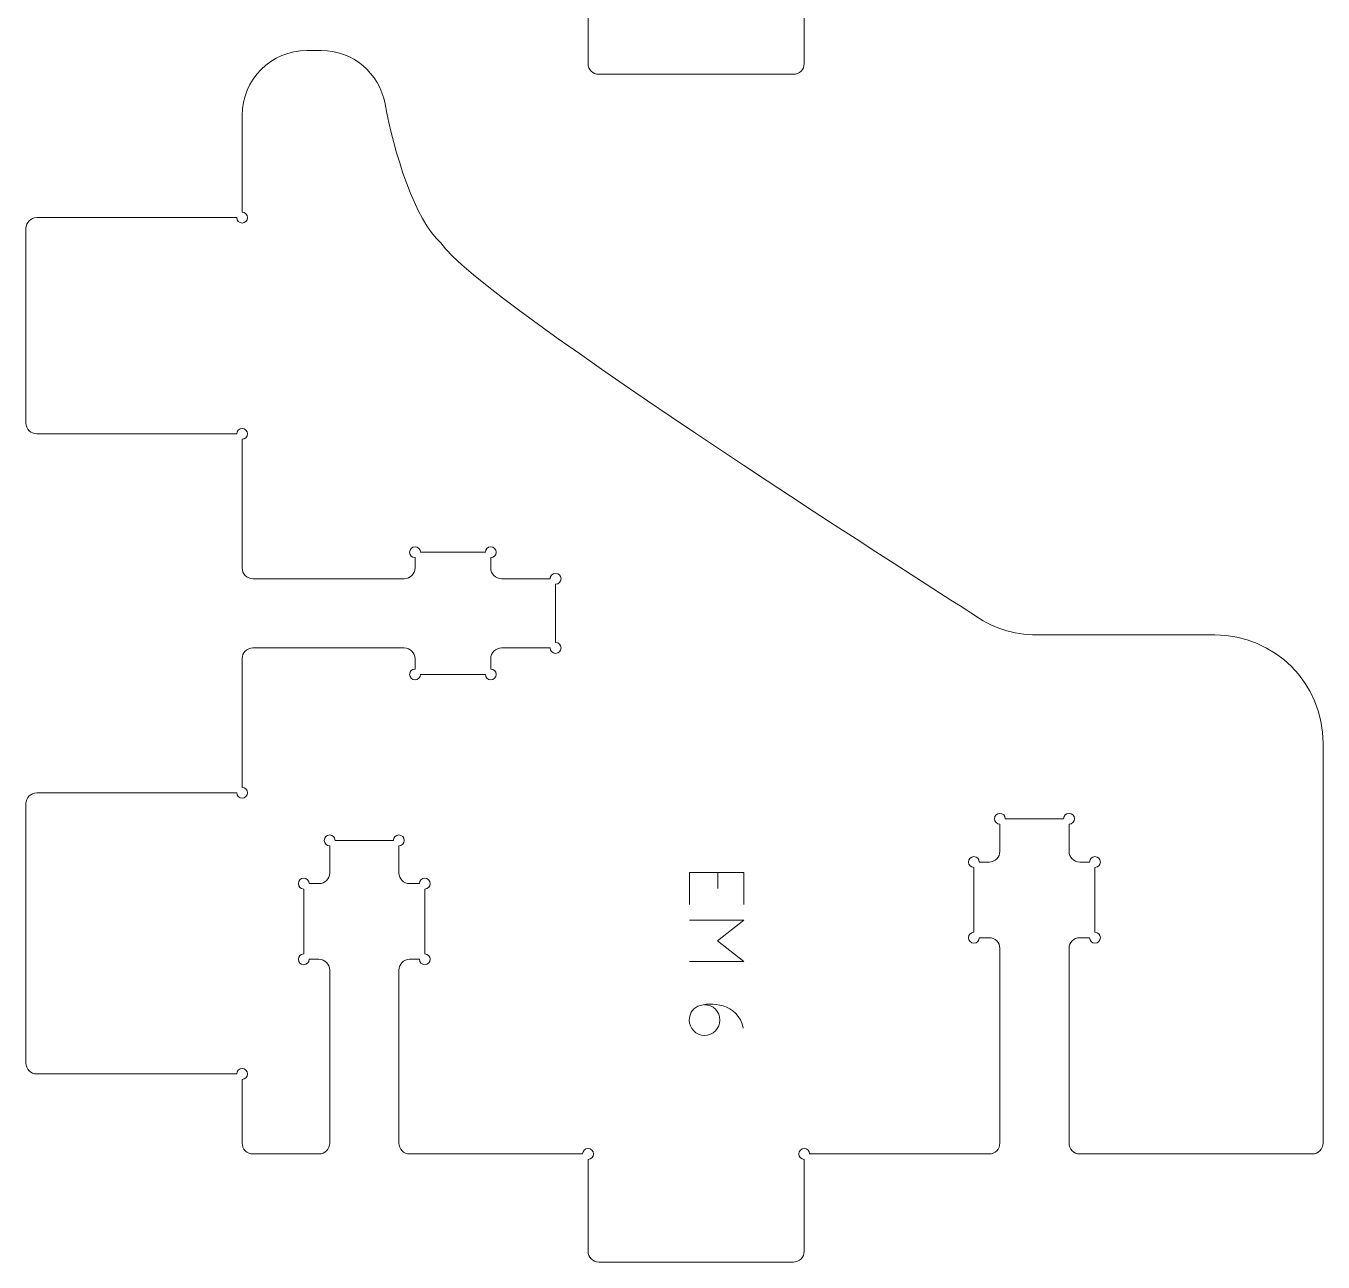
# Model space of a CAD drawing. Header units: inches. Extents: x 2 to 349, y -345 to -5.
# Drawn here: x 270.7 to 330.7, y -341.8 to -284.7 of the extents above; entities that cross this region are included whole.
import ezdxf

# ---------------------------------------------------------------- set-up
doc = ezdxf.new("R2010")
doc.units = ezdxf.units.IN
doc.header["$MEASUREMENT"] = 0
doc.layers.add('exterieur', color=7, linetype='Continuous')
doc.layers.add('gravure', color=7, linetype='Continuous')

# ---------------------------------------------------------------- blocks, each defined once
blk = doc.blocks.new('block 1482')
at = {"layer": 'exterieur', "lineweight": 0}
blk.add_lwpolyline([(306.683, -286.41), (306.683, -282.16)], dxfattribs=at)
blk = doc.blocks.new('block 1483')
at = {"layer": 'exterieur', "lineweight": 0}
blk.add_lwpolyline([(297.184, -286.91), (306.184, -286.91)], dxfattribs=at)
blk = doc.blocks.new('block 1484')
at = {"layer": 'exterieur', "lineweight": 0}
blk.add_lwpolyline([(296.684, -282.16), (296.684, -286.41)], dxfattribs=at)
blk = doc.blocks.new('block 1536')
at = {"layer": 'exterieur', "lineweight": 0}
blk.add_open_spline([(306.184, -286.91), (306.459, -286.91), (306.683, -286.686), (306.683, -286.41)], degree=3, dxfattribs=at)
blk = doc.blocks.new('block 1537')
at = {"layer": 'exterieur', "lineweight": 0}
blk.add_open_spline([(296.684, -286.41), (296.684, -286.686), (296.908, -286.91), (297.184, -286.91)], degree=3, dxfattribs=at)
blk = doc.blocks.new('block 1574')
at = {"layer": 'exterieur', "lineweight": 0}
blk.add_open_spline([(287.294, -288.275), (287.693, -290.487), (288.683, -293.673), (289.873, -294.702)], degree=3, dxfattribs=at)
blk = doc.blocks.new('block 1575')
at = {"layer": 'exterieur', "lineweight": 0}
blk.add_open_spline([(314.462, -311.856), (314.462, -311.856), (291.466, -297.289), (289.873, -294.702)], degree=3, dxfattribs=at)
blk = doc.blocks.new('block 1576')
at = {"layer": 'exterieur', "lineweight": 0}
blk.add_lwpolyline([(325.684, -312.838), (317.438, -312.838)], dxfattribs=at)
blk = doc.blocks.new('block 1577')
at = {"layer": 'exterieur', "lineweight": 0}
blk.add_lwpolyline([(330.684, -336.338), (330.684, -317.838)], dxfattribs=at)
blk = doc.blocks.new('block 1578')
at = {"layer": 'exterieur', "lineweight": 0}
blk.add_lwpolyline([(319.434, -336.838), (330.184, -336.838)], dxfattribs=at)
blk = doc.blocks.new('block 1579')
at = {"layer": 'exterieur', "lineweight": 0}
blk.add_lwpolyline([(318.934, -336.338), (318.934, -327.337)], dxfattribs=at)
blk = doc.blocks.new('block 1580')
at = {"layer": 'exterieur', "lineweight": 0}
blk.add_lwpolyline([(319.434, -326.838), (319.884, -326.838)], dxfattribs=at)
blk = doc.blocks.new('block 1581')
at = {"layer": 'exterieur', "lineweight": 0}
blk.add_lwpolyline([(320.134, -326.588), (320.134, -323.588)], dxfattribs=at)
blk = doc.blocks.new('block 1582')
at = {"layer": 'exterieur', "lineweight": 0}
blk.add_lwpolyline([(319.884, -323.338), (319.434, -323.338)], dxfattribs=at)
blk = doc.blocks.new('block 1583')
at = {"layer": 'exterieur', "lineweight": 0}
blk.add_lwpolyline([(318.934, -322.837), (318.934, -321.588)], dxfattribs=at)
blk = doc.blocks.new('block 1584')
at = {"layer": 'exterieur', "lineweight": 0}
blk.add_lwpolyline([(315.984, -321.337), (318.683, -321.337)], dxfattribs=at)
blk = doc.blocks.new('block 1585')
at = {"layer": 'exterieur', "lineweight": 0}
blk.add_lwpolyline([(315.734, -322.837), (315.734, -321.588)], dxfattribs=at)
blk = doc.blocks.new('block 1586')
at = {"layer": 'exterieur', "lineweight": 0}
blk.add_lwpolyline([(314.784, -323.338), (315.233, -323.338)], dxfattribs=at)
blk = doc.blocks.new('block 1587')
at = {"layer": 'exterieur', "lineweight": 0}
blk.add_lwpolyline([(314.533, -326.588), (314.533, -323.588)], dxfattribs=at)
blk = doc.blocks.new('block 1588')
at = {"layer": 'exterieur', "lineweight": 0}
blk.add_lwpolyline([(315.233, -326.838), (314.784, -326.838)], dxfattribs=at)
blk = doc.blocks.new('block 1589')
at = {"layer": 'exterieur', "lineweight": 0}
blk.add_lwpolyline([(315.734, -336.338), (315.734, -327.337)], dxfattribs=at)
blk = doc.blocks.new('block 1590')
at = {"layer": 'exterieur', "lineweight": 0}
blk.add_lwpolyline([(306.934, -336.838), (315.233, -336.838)], dxfattribs=at)
blk = doc.blocks.new('block 1591')
at = {"layer": 'exterieur', "lineweight": 0}
blk.add_lwpolyline([(306.683, -341.338), (306.683, -337.088)], dxfattribs=at)
blk = doc.blocks.new('block 1592')
at = {"layer": 'exterieur', "lineweight": 0}
blk.add_lwpolyline([(297.184, -341.838), (306.184, -341.838)], dxfattribs=at)
blk = doc.blocks.new('block 1593')
at = {"layer": 'exterieur', "lineweight": 0}
blk.add_lwpolyline([(296.684, -337.088), (296.684, -341.338)], dxfattribs=at)
blk = doc.blocks.new('block 1594')
at = {"layer": 'exterieur', "lineweight": 0}
blk.add_lwpolyline([(288.433, -336.838), (296.434, -336.838)], dxfattribs=at)
blk = doc.blocks.new('block 1595')
at = {"layer": 'exterieur', "lineweight": 0}
blk.add_lwpolyline([(287.934, -336.338), (287.934, -328.338)], dxfattribs=at)
blk = doc.blocks.new('block 1596')
at = {"layer": 'exterieur', "lineweight": 0}
blk.add_lwpolyline([(288.433, -327.838), (288.883, -327.838)], dxfattribs=at)
blk = doc.blocks.new('block 1597')
at = {"layer": 'exterieur', "lineweight": 0}
blk.add_lwpolyline([(289.133, -327.588), (289.133, -324.588)], dxfattribs=at)
blk = doc.blocks.new('block 1598')
at = {"layer": 'exterieur', "lineweight": 0}
blk.add_lwpolyline([(288.883, -324.337), (288.433, -324.337)], dxfattribs=at)
blk = doc.blocks.new('block 1599')
at = {"layer": 'exterieur', "lineweight": 0}
blk.add_lwpolyline([(287.934, -323.838), (287.934, -322.588)], dxfattribs=at)
blk = doc.blocks.new('block 1600')
at = {"layer": 'exterieur', "lineweight": 0}
blk.add_lwpolyline([(284.983, -322.338), (287.684, -322.338)], dxfattribs=at)
blk = doc.blocks.new('block 1601')
at = {"layer": 'exterieur', "lineweight": 0}
blk.add_lwpolyline([(284.733, -323.838), (284.733, -322.588)], dxfattribs=at)
blk = doc.blocks.new('block 1602')
at = {"layer": 'exterieur', "lineweight": 0}
blk.add_lwpolyline([(283.784, -324.337), (284.234, -324.337)], dxfattribs=at)
blk = doc.blocks.new('block 1603')
at = {"layer": 'exterieur', "lineweight": 0}
blk.add_lwpolyline([(283.534, -327.588), (283.534, -324.588)], dxfattribs=at)
blk = doc.blocks.new('block 1604')
at = {"layer": 'exterieur', "lineweight": 0}
blk.add_lwpolyline([(284.234, -327.838), (283.784, -327.838)], dxfattribs=at)
blk = doc.blocks.new('block 1605')
at = {"layer": 'exterieur', "lineweight": 0}
blk.add_lwpolyline([(284.733, -336.338), (284.733, -328.338)], dxfattribs=at)
blk = doc.blocks.new('block 1606')
at = {"layer": 'exterieur', "lineweight": 0}
blk.add_lwpolyline([(281.184, -336.838), (284.234, -336.838)], dxfattribs=at)
blk = doc.blocks.new('block 1607')
at = {"layer": 'exterieur', "lineweight": 0}
blk.add_lwpolyline([(280.683, -333.388), (280.683, -336.338)], dxfattribs=at)
blk = doc.blocks.new('block 1608')
at = {"layer": 'exterieur', "lineweight": 0}
blk.add_lwpolyline([(271.184, -333.138), (280.434, -333.138)], dxfattribs=at)
blk = doc.blocks.new('block 1609')
at = {"layer": 'exterieur', "lineweight": 0}
blk.add_lwpolyline([(270.684, -320.638), (270.684, -332.638)], dxfattribs=at)
blk = doc.blocks.new('block 1610')
at = {"layer": 'exterieur', "lineweight": 0}
blk.add_lwpolyline([(280.434, -320.138), (271.184, -320.138)], dxfattribs=at)
blk = doc.blocks.new('block 1611')
at = {"layer": 'exterieur', "lineweight": 0}
blk.add_lwpolyline([(280.683, -313.938), (280.683, -319.888)], dxfattribs=at)
blk = doc.blocks.new('block 1612')
at = {"layer": 'exterieur', "lineweight": 0}
blk.add_lwpolyline([(288.184, -313.438), (281.184, -313.438)], dxfattribs=at)
blk = doc.blocks.new('block 1613')
at = {"layer": 'exterieur', "lineweight": 0}
blk.add_lwpolyline([(288.683, -314.413), (288.683, -313.938)], dxfattribs=at)
blk = doc.blocks.new('block 1614')
at = {"layer": 'exterieur', "lineweight": 0}
blk.add_lwpolyline([(291.934, -314.663), (288.934, -314.663)], dxfattribs=at)
blk = doc.blocks.new('block 1615')
at = {"layer": 'exterieur', "lineweight": 0}
blk.add_lwpolyline([(292.184, -313.938), (292.184, -314.413)], dxfattribs=at)
blk = doc.blocks.new('block 1616')
at = {"layer": 'exterieur', "lineweight": 0}
blk.add_lwpolyline([(294.934, -313.438), (292.684, -313.438)], dxfattribs=at)
blk = doc.blocks.new('block 1617')
at = {"layer": 'exterieur', "lineweight": 0}
blk.add_lwpolyline([(295.184, -310.488), (295.184, -313.188)], dxfattribs=at)
blk = doc.blocks.new('block 1618')
at = {"layer": 'exterieur', "lineweight": 0}
blk.add_lwpolyline([(292.684, -310.237), (294.934, -310.237)], dxfattribs=at)
blk = doc.blocks.new('block 1619')
at = {"layer": 'exterieur', "lineweight": 0}
blk.add_lwpolyline([(292.184, -309.262), (292.184, -309.738)], dxfattribs=at)
blk = doc.blocks.new('block 1620')
at = {"layer": 'exterieur', "lineweight": 0}
blk.add_lwpolyline([(288.934, -309.013), (291.934, -309.013)], dxfattribs=at)
blk = doc.blocks.new('block 1621')
at = {"layer": 'exterieur', "lineweight": 0}
blk.add_lwpolyline([(288.683, -309.738), (288.683, -309.262)], dxfattribs=at)
blk = doc.blocks.new('block 1622')
at = {"layer": 'exterieur', "lineweight": 0}
blk.add_lwpolyline([(281.184, -310.237), (288.184, -310.237)], dxfattribs=at)
blk = doc.blocks.new('block 1623')
at = {"layer": 'exterieur', "lineweight": 0}
blk.add_lwpolyline([(280.683, -303.787), (280.683, -309.738)], dxfattribs=at)
blk = doc.blocks.new('block 1624')
at = {"layer": 'exterieur', "lineweight": 0}
blk.add_lwpolyline([(271.184, -303.537), (280.434, -303.537)], dxfattribs=at)
blk = doc.blocks.new('block 1625')
at = {"layer": 'exterieur', "lineweight": 0}
blk.add_lwpolyline([(270.684, -294.038), (270.684, -303.038)], dxfattribs=at)
blk = doc.blocks.new('block 1626')
at = {"layer": 'exterieur', "lineweight": 0}
blk.add_lwpolyline([(280.434, -293.538), (271.184, -293.538)], dxfattribs=at)
blk = doc.blocks.new('block 1627')
at = {"layer": 'exterieur', "lineweight": 0}
blk.add_lwpolyline([(280.683, -288.808), (280.683, -293.288)], dxfattribs=at)
blk = doc.blocks.new('block 1628')
at = {"layer": 'exterieur', "lineweight": 0}
blk.add_lwpolyline([(283.683, -285.808), (284.341, -285.808)], dxfattribs=at)
blk = doc.blocks.new('block 1629')
at = {"layer": 'exterieur', "lineweight": 0}
blk.add_open_spline([(317.438, -312.838), (316.366, -312.838), (315.322, -312.493), (314.462, -311.856)], degree=3, dxfattribs=at)
blk = doc.blocks.new('block 1630')
at = {"layer": 'exterieur', "lineweight": 0}
blk.add_open_spline([(330.684, -317.838), (330.684, -315.076), (328.445, -312.838), (325.684, -312.838)], degree=3, dxfattribs=at)
blk = doc.blocks.new('block 1631')
at = {"layer": 'exterieur', "lineweight": 0}
blk.add_open_spline([(330.184, -336.838), (330.46, -336.838), (330.684, -336.614), (330.684, -336.338)], degree=3, dxfattribs=at)
blk = doc.blocks.new('block 1632')
at = {"layer": 'exterieur', "lineweight": 0}
blk.add_open_spline([(318.934, -336.338), (318.934, -336.614), (319.157, -336.838), (319.434, -336.838)], degree=3, dxfattribs=at)
blk = doc.blocks.new('block 1633')
at = {"layer": 'exterieur', "lineweight": 0}
blk.add_open_spline([(319.434, -326.838), (319.157, -326.838), (318.934, -327.062), (318.934, -327.337)], degree=3, dxfattribs=at)
blk = doc.blocks.new('block 1634')
at = {"layer": 'exterieur', "lineweight": 0}
blk.add_open_spline([(319.884, -326.838), (319.884, -326.976), (319.996, -327.088), (320.134, -327.088), (320.272, -327.088), (320.384, -326.976), (320.384, -326.838), (320.384, -326.699), (320.272, -326.588), (320.134, -326.588)], degree=3, knots=[0, 0, 0, 0, 1, 1, 1, 2, 2, 2, 3, 3, 3, 3], dxfattribs=at)
blk = doc.blocks.new('block 1635')
at = {"layer": 'exterieur', "lineweight": 0}
blk.add_open_spline([(320.134, -323.588), (320.272, -323.588), (320.384, -323.476), (320.384, -323.338), (320.384, -323.2), (320.272, -323.088), (320.134, -323.088), (319.996, -323.088), (319.884, -323.2), (319.884, -323.338)], degree=3, knots=[0, 0, 0, 0, 1, 1, 1, 2, 2, 2, 3, 3, 3, 3], dxfattribs=at)
blk = doc.blocks.new('block 1636')
at = {"layer": 'exterieur', "lineweight": 0}
blk.add_open_spline([(318.934, -322.837), (318.934, -323.114), (319.157, -323.338), (319.434, -323.338)], degree=3, dxfattribs=at)
blk = doc.blocks.new('block 1637')
at = {"layer": 'exterieur', "lineweight": 0}
blk.add_open_spline([(318.934, -321.588), (319.072, -321.588), (319.184, -321.476), (319.184, -321.337), (319.184, -321.2), (319.072, -321.088), (318.934, -321.088), (318.796, -321.088), (318.683, -321.2), (318.683, -321.337)], degree=3, knots=[0, 0, 0, 0, 1, 1, 1, 2, 2, 2, 3, 3, 3, 3], dxfattribs=at)
blk = doc.blocks.new('block 1638')
at = {"layer": 'exterieur', "lineweight": 0}
blk.add_open_spline([(315.984, -321.337), (315.984, -321.2), (315.871, -321.088), (315.734, -321.088), (315.596, -321.088), (315.484, -321.2), (315.484, -321.337), (315.484, -321.476), (315.596, -321.588), (315.734, -321.588)], degree=3, knots=[0, 0, 0, 0, 1, 1, 1, 2, 2, 2, 3, 3, 3, 3], dxfattribs=at)
blk = doc.blocks.new('block 1639')
at = {"layer": 'exterieur', "lineweight": 0}
blk.add_open_spline([(315.233, -323.338), (315.51, -323.338), (315.734, -323.114), (315.734, -322.837)], degree=3, dxfattribs=at)
blk = doc.blocks.new('block 1640')
at = {"layer": 'exterieur', "lineweight": 0}
blk.add_open_spline([(314.784, -323.338), (314.784, -323.2), (314.672, -323.088), (314.533, -323.088), (314.396, -323.088), (314.284, -323.2), (314.284, -323.338), (314.284, -323.476), (314.396, -323.588), (314.533, -323.588)], degree=3, knots=[0, 0, 0, 0, 1, 1, 1, 2, 2, 2, 3, 3, 3, 3], dxfattribs=at)
blk = doc.blocks.new('block 1641')
at = {"layer": 'exterieur', "lineweight": 0}
blk.add_open_spline([(314.533, -326.588), (314.396, -326.588), (314.284, -326.699), (314.284, -326.838), (314.284, -326.976), (314.396, -327.088), (314.533, -327.088), (314.672, -327.088), (314.784, -326.976), (314.784, -326.838)], degree=3, knots=[0, 0, 0, 0, 1, 1, 1, 2, 2, 2, 3, 3, 3, 3], dxfattribs=at)
blk = doc.blocks.new('block 1642')
at = {"layer": 'exterieur', "lineweight": 0}
blk.add_open_spline([(315.734, -327.337), (315.734, -327.062), (315.51, -326.838), (315.233, -326.838)], degree=3, dxfattribs=at)
blk = doc.blocks.new('block 1643')
at = {"layer": 'exterieur', "lineweight": 0}
blk.add_open_spline([(315.233, -336.838), (315.51, -336.838), (315.734, -336.614), (315.734, -336.338)], degree=3, dxfattribs=at)
blk = doc.blocks.new('block 1644')
at = {"layer": 'exterieur', "lineweight": 0}
blk.add_open_spline([(306.934, -336.838), (306.934, -336.7), (306.822, -336.588), (306.683, -336.588), (306.546, -336.588), (306.434, -336.7), (306.434, -336.838), (306.434, -336.976), (306.546, -337.088), (306.683, -337.088)], degree=3, knots=[0, 0, 0, 0, 1, 1, 1, 2, 2, 2, 3, 3, 3, 3], dxfattribs=at)
blk = doc.blocks.new('block 1645')
at = {"layer": 'exterieur', "lineweight": 0}
blk.add_open_spline([(306.184, -341.838), (306.459, -341.838), (306.683, -341.614), (306.683, -341.338)], degree=3, dxfattribs=at)
blk = doc.blocks.new('block 1646')
at = {"layer": 'exterieur', "lineweight": 0}
blk.add_open_spline([(296.684, -341.338), (296.684, -341.614), (296.908, -341.838), (297.184, -341.838)], degree=3, dxfattribs=at)
blk = doc.blocks.new('block 1647')
at = {"layer": 'exterieur', "lineweight": 0}
blk.add_open_spline([(296.684, -337.088), (296.821, -337.088), (296.934, -336.976), (296.934, -336.838), (296.934, -336.7), (296.821, -336.588), (296.684, -336.588), (296.545, -336.588), (296.434, -336.7), (296.434, -336.838)], degree=3, knots=[0, 0, 0, 0, 1, 1, 1, 2, 2, 2, 3, 3, 3, 3], dxfattribs=at)
blk = doc.blocks.new('block 1648')
at = {"layer": 'exterieur', "lineweight": 0}
blk.add_open_spline([(287.934, -336.338), (287.934, -336.614), (288.158, -336.838), (288.433, -336.838)], degree=3, dxfattribs=at)
blk = doc.blocks.new('block 1649')
at = {"layer": 'exterieur', "lineweight": 0}
blk.add_open_spline([(288.433, -327.838), (288.158, -327.838), (287.934, -328.062), (287.934, -328.338)], degree=3, dxfattribs=at)
blk = doc.blocks.new('block 1650')
at = {"layer": 'exterieur', "lineweight": 0}
blk.add_open_spline([(288.883, -327.838), (288.883, -327.976), (288.996, -328.088), (289.133, -328.088), (289.272, -328.088), (289.384, -327.976), (289.384, -327.838), (289.384, -327.7), (289.272, -327.588), (289.133, -327.588)], degree=3, knots=[0, 0, 0, 0, 1, 1, 1, 2, 2, 2, 3, 3, 3, 3], dxfattribs=at)
blk = doc.blocks.new('block 1651')
at = {"layer": 'exterieur', "lineweight": 0}
blk.add_open_spline([(289.133, -324.588), (289.272, -324.588), (289.384, -324.476), (289.384, -324.337), (289.384, -324.2), (289.272, -324.088), (289.133, -324.088), (288.996, -324.088), (288.883, -324.2), (288.883, -324.337)], degree=3, knots=[0, 0, 0, 0, 1, 1, 1, 2, 2, 2, 3, 3, 3, 3], dxfattribs=at)
blk = doc.blocks.new('block 1652')
at = {"layer": 'exterieur', "lineweight": 0}
blk.add_open_spline([(287.934, -323.838), (287.934, -324.114), (288.158, -324.337), (288.433, -324.337)], degree=3, dxfattribs=at)
blk = doc.blocks.new('block 1653')
at = {"layer": 'exterieur', "lineweight": 0}
blk.add_open_spline([(287.934, -322.588), (288.072, -322.588), (288.184, -322.476), (288.184, -322.338), (288.184, -322.199), (288.072, -322.088), (287.934, -322.088), (287.795, -322.088), (287.684, -322.199), (287.684, -322.338)], degree=3, knots=[0, 0, 0, 0, 1, 1, 1, 2, 2, 2, 3, 3, 3, 3], dxfattribs=at)
blk = doc.blocks.new('block 1654')
at = {"layer": 'exterieur', "lineweight": 0}
blk.add_open_spline([(284.983, -322.338), (284.983, -322.199), (284.872, -322.088), (284.733, -322.088), (284.596, -322.088), (284.484, -322.199), (284.484, -322.338), (284.484, -322.476), (284.596, -322.588), (284.733, -322.588)], degree=3, knots=[0, 0, 0, 0, 1, 1, 1, 2, 2, 2, 3, 3, 3, 3], dxfattribs=at)
blk = doc.blocks.new('block 1655')
at = {"layer": 'exterieur', "lineweight": 0}
blk.add_open_spline([(284.234, -324.337), (284.509, -324.337), (284.733, -324.114), (284.733, -323.838)], degree=3, dxfattribs=at)
blk = doc.blocks.new('block 1656')
at = {"layer": 'exterieur', "lineweight": 0}
blk.add_open_spline([(283.784, -324.337), (283.784, -324.2), (283.672, -324.088), (283.534, -324.088), (283.395, -324.088), (283.284, -324.2), (283.284, -324.337), (283.284, -324.476), (283.395, -324.588), (283.534, -324.588)], degree=3, knots=[0, 0, 0, 0, 1, 1, 1, 2, 2, 2, 3, 3, 3, 3], dxfattribs=at)
blk = doc.blocks.new('block 1657')
at = {"layer": 'exterieur', "lineweight": 0}
blk.add_open_spline([(283.534, -327.588), (283.395, -327.588), (283.284, -327.7), (283.284, -327.838), (283.284, -327.976), (283.395, -328.088), (283.534, -328.088), (283.672, -328.088), (283.784, -327.976), (283.784, -327.838)], degree=3, knots=[0, 0, 0, 0, 1, 1, 1, 2, 2, 2, 3, 3, 3, 3], dxfattribs=at)
blk = doc.blocks.new('block 1658')
at = {"layer": 'exterieur', "lineweight": 0}
blk.add_open_spline([(284.733, -328.338), (284.733, -328.062), (284.509, -327.838), (284.234, -327.838)], degree=3, dxfattribs=at)
blk = doc.blocks.new('block 1659')
at = {"layer": 'exterieur', "lineweight": 0}
blk.add_open_spline([(284.234, -336.838), (284.509, -336.838), (284.733, -336.614), (284.733, -336.338)], degree=3, dxfattribs=at)
blk = doc.blocks.new('block 1660')
at = {"layer": 'exterieur', "lineweight": 0}
blk.add_open_spline([(280.683, -336.338), (280.683, -336.614), (280.907, -336.838), (281.184, -336.838)], degree=3, dxfattribs=at)
blk = doc.blocks.new('block 1661')
at = {"layer": 'exterieur', "lineweight": 0}
blk.add_open_spline([(280.683, -333.388), (280.822, -333.388), (280.933, -333.276), (280.933, -333.138), (280.933, -333), (280.822, -332.888), (280.683, -332.888), (280.545, -332.888), (280.434, -333), (280.434, -333.138)], degree=3, knots=[0, 0, 0, 0, 1, 1, 1, 2, 2, 2, 3, 3, 3, 3], dxfattribs=at)
blk = doc.blocks.new('block 1662')
at = {"layer": 'exterieur', "lineweight": 0}
blk.add_open_spline([(270.684, -332.638), (270.684, -332.914), (270.908, -333.138), (271.184, -333.138)], degree=3, dxfattribs=at)
blk = doc.blocks.new('block 1663')
at = {"layer": 'exterieur', "lineweight": 0}
blk.add_open_spline([(271.184, -320.138), (270.908, -320.138), (270.684, -320.362), (270.684, -320.638)], degree=3, dxfattribs=at)
blk = doc.blocks.new('block 1664')
at = {"layer": 'exterieur', "lineweight": 0}
blk.add_open_spline([(280.434, -320.138), (280.434, -320.276), (280.545, -320.388), (280.683, -320.388), (280.822, -320.388), (280.933, -320.276), (280.933, -320.138), (280.933, -319.999), (280.822, -319.888), (280.683, -319.888)], degree=3, knots=[0, 0, 0, 0, 1, 1, 1, 2, 2, 2, 3, 3, 3, 3], dxfattribs=at)
blk = doc.blocks.new('block 1665')
at = {"layer": 'exterieur', "lineweight": 0}
blk.add_open_spline([(281.184, -313.438), (280.907, -313.438), (280.683, -313.662), (280.683, -313.938)], degree=3, dxfattribs=at)
blk = doc.blocks.new('block 1666')
at = {"layer": 'exterieur', "lineweight": 0}
blk.add_open_spline([(288.683, -313.938), (288.683, -313.662), (288.46, -313.438), (288.184, -313.438)], degree=3, dxfattribs=at)
blk = doc.blocks.new('block 1667')
at = {"layer": 'exterieur', "lineweight": 0}
blk.add_open_spline([(288.683, -314.413), (288.546, -314.413), (288.433, -314.524), (288.433, -314.663), (288.433, -314.801), (288.546, -314.913), (288.683, -314.913), (288.822, -314.913), (288.934, -314.801), (288.934, -314.663)], degree=3, knots=[0, 0, 0, 0, 1, 1, 1, 2, 2, 2, 3, 3, 3, 3], dxfattribs=at)
blk = doc.blocks.new('block 1668')
at = {"layer": 'exterieur', "lineweight": 0}
blk.add_open_spline([(291.934, -314.663), (291.934, -314.801), (292.045, -314.913), (292.184, -314.913), (292.322, -314.913), (292.434, -314.801), (292.434, -314.663), (292.434, -314.524), (292.322, -314.413), (292.184, -314.413)], degree=3, knots=[0, 0, 0, 0, 1, 1, 1, 2, 2, 2, 3, 3, 3, 3], dxfattribs=at)
blk = doc.blocks.new('block 1669')
at = {"layer": 'exterieur', "lineweight": 0}
blk.add_open_spline([(292.684, -313.438), (292.408, -313.438), (292.184, -313.662), (292.184, -313.938)], degree=3, dxfattribs=at)
blk = doc.blocks.new('block 1670')
at = {"layer": 'exterieur', "lineweight": 0}
blk.add_open_spline([(294.934, -313.438), (294.934, -313.576), (295.045, -313.688), (295.184, -313.688), (295.321, -313.688), (295.434, -313.576), (295.434, -313.438), (295.434, -313.299), (295.321, -313.188), (295.184, -313.188)], degree=3, knots=[0, 0, 0, 0, 1, 1, 1, 2, 2, 2, 3, 3, 3, 3], dxfattribs=at)
blk = doc.blocks.new('block 1671')
at = {"layer": 'exterieur', "lineweight": 0}
blk.add_open_spline([(295.184, -310.488), (295.321, -310.488), (295.434, -310.376), (295.434, -310.237), (295.434, -310.1), (295.321, -309.988), (295.184, -309.988), (295.045, -309.988), (294.934, -310.1), (294.934, -310.237)], degree=3, knots=[0, 0, 0, 0, 1, 1, 1, 2, 2, 2, 3, 3, 3, 3], dxfattribs=at)
blk = doc.blocks.new('block 1672')
at = {"layer": 'exterieur', "lineweight": 0}
blk.add_open_spline([(292.184, -309.738), (292.184, -310.014), (292.408, -310.237), (292.684, -310.237)], degree=3, dxfattribs=at)
blk = doc.blocks.new('block 1673')
at = {"layer": 'exterieur', "lineweight": 0}
blk.add_open_spline([(292.184, -309.262), (292.322, -309.262), (292.434, -309.151), (292.434, -309.013), (292.434, -308.875), (292.322, -308.763), (292.184, -308.763), (292.045, -308.763), (291.934, -308.875), (291.934, -309.013)], degree=3, knots=[0, 0, 0, 0, 1, 1, 1, 2, 2, 2, 3, 3, 3, 3], dxfattribs=at)
blk = doc.blocks.new('block 1674')
at = {"layer": 'exterieur', "lineweight": 0}
blk.add_open_spline([(288.934, -309.013), (288.934, -308.875), (288.822, -308.763), (288.683, -308.763), (288.546, -308.763), (288.433, -308.875), (288.433, -309.013), (288.433, -309.151), (288.546, -309.262), (288.683, -309.262)], degree=3, knots=[0, 0, 0, 0, 1, 1, 1, 2, 2, 2, 3, 3, 3, 3], dxfattribs=at)
blk = doc.blocks.new('block 1675')
at = {"layer": 'exterieur', "lineweight": 0}
blk.add_open_spline([(288.184, -310.237), (288.46, -310.237), (288.683, -310.014), (288.683, -309.738)], degree=3, dxfattribs=at)
blk = doc.blocks.new('block 1676')
at = {"layer": 'exterieur', "lineweight": 0}
blk.add_open_spline([(280.683, -309.738), (280.683, -310.014), (280.907, -310.237), (281.184, -310.237)], degree=3, dxfattribs=at)
blk = doc.blocks.new('block 1677')
at = {"layer": 'exterieur', "lineweight": 0}
blk.add_open_spline([(280.683, -303.787), (280.822, -303.787), (280.933, -303.676), (280.933, -303.537), (280.933, -303.4), (280.822, -303.288), (280.683, -303.288), (280.545, -303.288), (280.434, -303.4), (280.434, -303.537)], degree=3, knots=[0, 0, 0, 0, 1, 1, 1, 2, 2, 2, 3, 3, 3, 3], dxfattribs=at)
blk = doc.blocks.new('block 1678')
at = {"layer": 'exterieur', "lineweight": 0}
blk.add_open_spline([(270.684, -303.038), (270.684, -303.314), (270.908, -303.537), (271.184, -303.537)], degree=3, dxfattribs=at)
blk = doc.blocks.new('block 1679')
at = {"layer": 'exterieur', "lineweight": 0}
blk.add_open_spline([(271.184, -293.538), (270.908, -293.538), (270.684, -293.762), (270.684, -294.038)], degree=3, dxfattribs=at)
blk = doc.blocks.new('block 1680')
at = {"layer": 'exterieur', "lineweight": 0}
blk.add_open_spline([(280.434, -293.538), (280.434, -293.675), (280.545, -293.788), (280.683, -293.788), (280.822, -293.788), (280.933, -293.675), (280.933, -293.538), (280.933, -293.4), (280.822, -293.288), (280.683, -293.288)], degree=3, knots=[0, 0, 0, 0, 1, 1, 1, 2, 2, 2, 3, 3, 3, 3], dxfattribs=at)
blk = doc.blocks.new('block 1681')
at = {"layer": 'exterieur', "lineweight": 0}
blk.add_open_spline([(283.683, -285.808), (282.027, -285.808), (280.683, -287.151), (280.683, -288.808)], degree=3, dxfattribs=at)
blk = doc.blocks.new('block 1682')
at = {"layer": 'exterieur', "lineweight": 0}
blk.add_open_spline([(284.341, -285.808), (285.793, -285.808), (287.036, -286.847), (287.294, -288.275)], degree=3, dxfattribs=at)
blk = doc.blocks.new('block 2930')
at = {"layer": 'gravure', "lineweight": 0}
for points in [[(303.896, -323.821), (301.374, -323.821)], [(301.374, -323.821), (301.374, -325.308)], [(302.682, -323.821), (302.682, -324.565)], [(303.896, -323.821), (303.896, -325.308)], [(301.374, -326.021), (303.896, -326.021), (302.671, -326.98), (303.896, -327.939), (301.374, -327.939)]]:
    blk.add_lwpolyline(points, dxfattribs=at)
blk = doc.blocks.new('block 2929')
at = {"layer": 'gravure', "lineweight": 0}
blk.add_open_spline([(302.074, -329.936), (302.466, -329.936), (302.784, -330.253), (302.784, -330.645), (302.784, -331.036), (302.466, -331.354), (302.074, -331.354), (301.683, -331.354), (301.365, -331.036), (301.365, -330.645), (301.365, -330.4), (301.479, -330.133), (301.769, -330.011), (302.321, -329.779), (303.636, -329.859), (303.867, -331.025)], degree=3, knots=[0, 0, 0, 0, 1, 1, 1, 2, 2, 2, 3, 3, 3, 4, 4, 4, 5, 5, 5, 5], dxfattribs=at)
at = {"layer": 'gravure'}
blk.add_blockref('block 2930', (0, 0), dxfattribs=at)

msp = doc.modelspace()

# ---------------------------------------------------------------- block references
at = {"layer": 'exterieur'}
for name in ['block 1484', 'block 1482', 'block 1681', 'block 1628', 'block 1682', 'block 1537', 'block 1536', 'block 1483', 'block 1574', 'block 1627', 'block 1680', 'block 1679', 'block 1626', 'block 1625', 'block 1575', 'block 1678', 'block 1624', 'block 1677', 'block 1623', 'block 1674', 'block 1673', 'block 1621', 'block 1620', 'block 1619', 'block 1676', 'block 1675', 'block 1672', 'block 1671', 'block 1622', 'block 1618', 'block 1617', 'block 1629', 'block 1670', 'block 1576', 'block 1630', 'block 1665', 'block 1612', 'block 1666', 'block 1669', 'block 1616', 'block 1611', 'block 1613', 'block 1615', 'block 1667', 'block 1614', 'block 1668', 'block 1577', 'block 1663', 'block 1610', 'block 1664', 'block 1609', 'block 1638', 'block 1585', 'block 1584', 'block 1637', 'block 1583', 'block 1654', 'block 1653', 'block 1601', 'block 1600', 'block 1599', 'block 1640', 'block 1586', 'block 1639', 'block 1636', 'block 1582', 'block 1635', 'block 1655', 'block 1652', 'block 1587', 'block 1581', 'block 1656', 'block 1603', 'block 1602', 'block 1598', 'block 1651', 'block 1597', 'block 1641', 'block 1588', 'block 1642', 'block 1633', 'block 1580', 'block 1634', 'block 1657', 'block 1650', 'block 1589', 'block 1579', 'block 1604', 'block 1658', 'block 1649', 'block 1596', 'block 1605', 'block 1595', 'block 1662', 'block 1661', 'block 1608', 'block 1607', 'block 1660', 'block 1659', 'block 1648', 'block 1647', 'block 1644', 'block 1643', 'block 1632', 'block 1631', 'block 1606', 'block 1594', 'block 1593', 'block 1591', 'block 1590', 'block 1578', 'block 1646', 'block 1645', 'block 1592']:
    msp.add_blockref(name, (0, 0), dxfattribs=at)
at = {"layer": 'gravure'}
msp.add_blockref('block 2929', (0, 0), dxfattribs=at)

doc.saveas('drawing.dxf')
